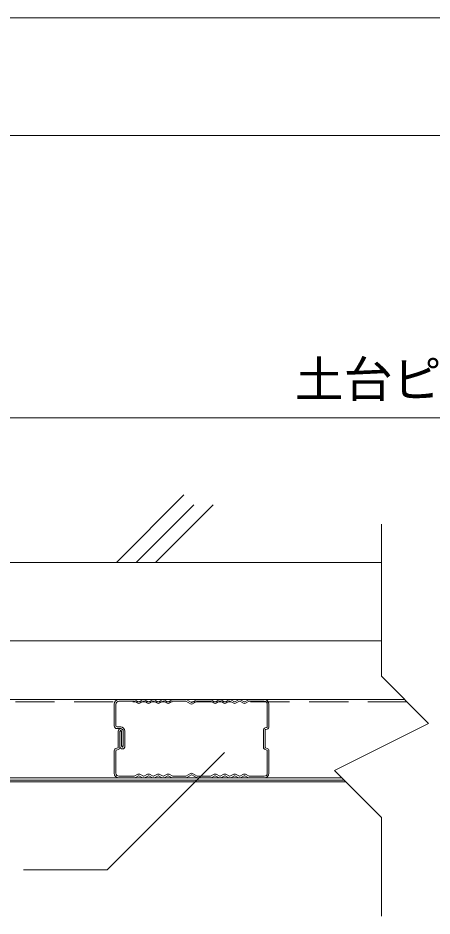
# Model space of a CAD drawing. Units: millimetres on the paper, enlarged 8 times, with parts at other scales. Extents: x -1560 to 1560, y -1077 to 1060.
# Drawn here: x 605.4 to 774.6, y -764.8 to -398 of the extents above; entities that cross this region are included whole.
import ezdxf
from ezdxf.enums import TextEntityAlignment as Align

# ---------------------------------------------------------------- set-up
doc = ezdxf.new("R2010")
doc.units = ezdxf.units.MM
doc.header["$LTSCALE"] = 8
doc.linetypes.add('DASHED2', pattern=[3, 2, -1])
for name, color, linetype, lineweight in [('3-1_吊り材', 7, 'Continuous', 18), ('3-4_ブレース・補強材', 4, 'Continuous', 9), ('3-5_寸法', 4, 'Continuous', 9), ('3-6_文字', 7, 'Continuous', 18), ('F-3_野縁', 3, 'Continuous', 18)]:
    doc.layers.add(name, color=color, linetype=linetype, lineweight=lineweight)
doc.styles.add('ＭＳ ゴシック', font='')
doc.styles.get('ＭＳ ゴシック').set_extended_font_data('MS Gothic')

msp = doc.modelspace()

# ---------------------------------------------------------------- linework, layer by layer
at = {"layer": '3-1_吊り材'}
for p, q in [((113.956, -620.341), (753.956, -620.341)), ((753.956, -652.341), (113.956, -652.341)), ((763.414, -676.341), (113.956, -676.341)), ((644.756, -687.068), (644.756, -678.292)), ((645.444, -687.068), (645.444, -678.292)), ((646.676, -676.372), (652.756, -676.372)), ((646.676, -677.06), (652.756, -677.06)), ((652.83, -677.078), (654.365, -677.876)), ((653.147, -676.468), (654.682, -677.266)), ((654.83, -677.266), (656.365, -676.468)), ((655.147, -677.876), (656.682, -677.078)), ((656.83, -677.078), (658.365, -677.876)), ((657.147, -676.468), (658.682, -677.266)), ((658.83, -677.266), (660.365, -676.468)), ((659.147, -677.876), (660.682, -677.078)), ((660.83, -677.078), (662.365, -677.876)), ((661.147, -676.468), (662.682, -677.266)), ((662.83, -677.266), (664.365, -676.468)), ((663.147, -677.876), (664.682, -677.078)), ((664.83, -677.078), (666.365, -677.876)), ((665.147, -676.468), (666.682, -677.266)), ((666.83, -677.266), (668.365, -676.468)), ((667.147, -677.876), (668.682, -677.078)), ((668.756, -676.372), (673.956, -676.372)), ((668.756, -677.06), (673.956, -677.06)), ((674.036, -677.082), (675.931, -678.178)), ((674.381, -676.486), (676.276, -677.583)), ((676.436, -677.583), (678.331, -676.486)), ((678.676, -677.082), (676.781, -678.178)), ((683.956, -676.372), (678.756, -676.372)), ((683.956, -677.06), (678.756, -677.06)), ((684.03, -677.078), (685.565, -677.876)), ((684.347, -676.468), (685.882, -677.266)), ((686.03, -677.266), (687.565, -676.468)), ((686.347, -677.876), (687.882, -677.078)), ((688.03, -677.078), (689.565, -677.876)), ((688.347, -676.468), (689.882, -677.266)), ((690.03, -677.266), (691.565, -676.468)), ((690.347, -677.876), (691.882, -677.078)), ((692.03, -677.078), (693.565, -677.876)), ((692.347, -676.468), (693.882, -677.266)), ((694.03, -677.266), (695.565, -676.468)), ((694.347, -677.876), (695.882, -677.078)), ((696.03, -677.078), (697.565, -677.876)), ((696.347, -676.468), (697.882, -677.266)), ((698.03, -677.266), (699.565, -676.468)), ((698.347, -677.876), (699.882, -677.078)), ((706.036, -676.372), (699.956, -676.372)), ((706.036, -677.06), (699.956, -677.06)), ((707.268, -687.498), (707.268, -678.292)), ((707.956, -687.498), (707.956, -678.292)), ((645.924, -687.548), (647.388, -687.548)), ((645.924, -688.236), (647.388, -688.236)), ((646.356, -695.858), (646.356, -689.268)), ((647.044, -689.26), (647.732, -689.26)), ((647.044, -695.858), (647.044, -689.268)), ((647.732, -695.468), (647.732, -689.268)), ((649.108, -695.476), (649.108, -689.268)), ((705.668, -695.85), (705.668, -688.894)), ((707.074, -687.758), (706.352, -687.975)), ((706.356, -695.85), (706.356, -688.894)), ((706.55, -688.634), (707.272, -688.417)), ((645.44, -696.335), (646.162, -696.118)), ((646.36, -696.777), (645.638, -696.994)), ((707.074, -696.986), (706.352, -696.769)), ((706.55, -696.11), (707.272, -696.327)), ((644.756, -697.254), (644.756, -706.452)), ((645.444, -697.254), (645.444, -706.452)), ((707.268, -697.246), (707.268, -706.452)), ((707.956, -697.246), (707.956, -706.452)), ((646.676, -707.684), (652.756, -707.684)), ((652.83, -707.666), (654.365, -706.868)), ((653.147, -708.276), (654.682, -707.478)), ((654.83, -707.478), (656.365, -708.276)), ((655.147, -706.868), (656.682, -707.666)), ((656.83, -707.666), (658.365, -706.868)), ((657.147, -708.276), (658.682, -707.478)), ((658.83, -707.478), (660.365, -708.276)), ((659.147, -706.868), (660.682, -707.666)), ((660.83, -707.666), (662.365, -706.868)), ((661.147, -708.276), (662.682, -707.478)), ((662.83, -707.478), (664.365, -708.276)), ((663.147, -706.868), (664.682, -707.666)), ((664.83, -707.666), (666.365, -706.868)), ((665.147, -708.276), (666.682, -707.478)), ((666.83, -707.478), (668.365, -708.276)), ((667.147, -706.868), (668.682, -707.666)), ((668.756, -707.684), (673.956, -707.684)), ((674.036, -707.663), (675.931, -706.566)), ((674.381, -708.258), (676.276, -707.162)), ((676.436, -707.162), (678.331, -708.258)), ((678.676, -707.663), (676.781, -706.566)), ((683.956, -707.684), (678.756, -707.684)), ((684.03, -707.666), (685.565, -706.868)), ((684.347, -708.276), (685.882, -707.478)), ((686.03, -707.478), (687.565, -708.276)), ((686.347, -706.868), (687.882, -707.666)), ((688.03, -707.666), (689.565, -706.868)), ((688.347, -708.276), (689.882, -707.478)), ((690.03, -707.478), (691.565, -708.276)), ((690.347, -706.868), (691.882, -707.666)), ((692.03, -707.666), (693.565, -706.868)), ((692.347, -708.276), (693.882, -707.478)), ((694.03, -707.478), (695.565, -708.276)), ((694.347, -706.868), (695.882, -707.666)), ((696.03, -707.666), (697.565, -706.868)), ((696.347, -708.276), (697.882, -707.478)), ((698.03, -707.478), (699.565, -708.276)), ((698.347, -706.868), (699.882, -707.666)), ((706.036, -707.684), (699.956, -707.684)), ((646.676, -708.372), (652.756, -708.372)), ((668.756, -708.372), (673.956, -708.372)), ((683.956, -708.372), (678.756, -708.372)), ((706.036, -708.372), (699.956, -708.372))]:
    msp.add_line(p, q, dxfattribs=at)
msp.add_lwpolyline([(647.732, -695.468), (648.42, -695.468), (648.42, -689.268)], dxfattribs=at)
for centre, radius, start, end in [((646.676, -678.292), 1.92, 90, 180), ((646.676, -678.292), 1.232, 90, 180), ((652.756, -677.22), 0.848, 62.52154, 90), ((652.756, -677.22), 0.16, 62.52154, 90), ((654.756, -677.124), 0.848, 242.52154, 297.47846), ((654.756, -677.124), 0.16, 242.52154, 297.47846), ((656.756, -677.22), 0.848, 90, 117.47846), ((656.756, -677.22), 0.16, 90, 117.47846), ((656.756, -677.22), 0.848, 62.52154, 90), ((656.756, -677.22), 0.16, 62.52154, 90), ((658.756, -677.124), 0.848, 242.52154, 297.47846), ((658.756, -677.124), 0.16, 242.52154, 297.47846), ((660.756, -677.22), 0.848, 90, 117.47846), ((660.756, -677.22), 0.16, 90, 117.47846), ((660.756, -677.22), 0.848, 62.52154, 90), ((660.756, -677.22), 0.16, 62.52154, 90), ((662.756, -677.124), 0.848, 242.52154, 297.47846), ((662.756, -677.124), 0.16, 242.52154, 297.47846), ((664.756, -677.22), 0.848, 90, 117.47846), ((664.756, -677.22), 0.16, 90, 117.47846), ((664.756, -677.22), 0.848, 62.52154, 90), ((664.756, -677.22), 0.16, 62.52154, 90), ((666.756, -677.124), 0.848, 242.52154, 297.47846), ((666.756, -677.124), 0.16, 242.52154, 297.47846), ((668.756, -677.22), 0.848, 90, 117.47846), ((668.756, -677.22), 0.16, 90, 117.47846), ((673.956, -677.22), 0.848, 59.94794, 90), ((673.956, -677.22), 0.16, 59.94794, 90), ((676.356, -677.444), 0.848, 239.94794, 300.05206), ((676.356, -677.444), 0.16, 239.94794, 300.05206), ((678.756, -677.22), 0.848, 90, 120.05206), ((678.756, -677.22), 0.16, 90, 120.05206), ((683.956, -677.22), 0.848, 62.52154, 90), ((683.956, -677.22), 0.16, 62.52154, 90), ((685.956, -677.124), 0.848, 242.52154, 297.47846), ((685.956, -677.124), 0.16, 242.52154, 297.47846), ((687.956, -677.22), 0.848, 90, 117.47846), ((687.956, -677.22), 0.16, 90, 117.47846), ((687.956, -677.22), 0.848, 62.52154, 90), ((687.956, -677.22), 0.16, 62.52154, 90), ((689.956, -677.124), 0.848, 242.52154, 297.47846), ((689.956, -677.124), 0.16, 242.52154, 297.47846), ((691.956, -677.22), 0.848, 90, 117.47846), ((691.956, -677.22), 0.16, 90, 117.47846), ((691.956, -677.22), 0.848, 62.52154, 90), ((691.956, -677.22), 0.16, 62.52154, 90), ((693.956, -677.124), 0.848, 242.52154, 297.47846), ((693.956, -677.124), 0.16, 242.52154, 297.47846), ((695.956, -677.22), 0.848, 90, 117.47846), ((695.956, -677.22), 0.16, 90, 117.47846), ((695.956, -677.22), 0.848, 62.52154, 90), ((695.956, -677.22), 0.16, 62.52154, 90), ((697.956, -677.124), 0.848, 242.52154, 297.47846), ((697.956, -677.124), 0.16, 242.52154, 297.47846), ((699.956, -677.22), 0.848, 90, 117.47846), ((699.956, -677.22), 0.16, 90, 117.47846), ((706.036, -678.292), 1.92, 0, 90), ((706.036, -678.292), 1.232, 0, 90), ((645.924, -687.068), 1.168, 180, 270), ((645.924, -687.068), 0.48, 180, 270), ((647.388, -689.268), 1.032, 90, 180), ((647.388, -689.268), 0.344, 90, 180), ((647.388, -689.268), 1.72, 0, 90), ((647.388, -689.268), 1.032, 0, 90), ((647.388, -689.268), 0.344, 0, 90), ((706.628, -688.894), 0.96, 106.7, 180), ((706.628, -688.894), 0.272, 106.7, 180), ((706.996, -687.498), 0.272, 286.7, 0), ((706.996, -687.498), 0.96, 286.7, 0), ((645.716, -697.254), 0.96, 106.7, 180), ((646.084, -695.858), 0.272, 286.7, 0), ((646.084, -695.858), 0.96, 286.7, 360), ((648.076, -695.476), 1.032, 180, 270), ((648.076, -695.468), 0.344, 180, 270), ((648.076, -695.468), 0.344, 270, 0), ((648.076, -695.476), 1.032, 270, 0), ((706.628, -695.85), 0.96, 180, 253.3), ((706.628, -695.85), 0.272, 180, 253.3), ((706.996, -697.246), 0.96, 0, 73.3), ((645.716, -697.254), 0.272, 106.7, 180), ((706.996, -697.246), 0.272, 0, 73.3), ((646.676, -706.452), 1.92, 180, 270), ((646.676, -706.452), 1.232, 180, 270), ((652.756, -707.524), 0.16, 270, 297.47846), ((654.756, -707.62), 0.848, 62.52154, 117.47846), ((654.756, -707.62), 0.16, 62.52154, 117.47846), ((656.756, -707.524), 0.16, 242.52154, 270), ((656.756, -707.524), 0.16, 270, 297.47846), ((658.756, -707.62), 0.848, 62.52154, 117.47846), ((658.756, -707.62), 0.16, 62.52154, 117.47846), ((660.756, -707.524), 0.16, 242.52154, 270), ((660.756, -707.524), 0.16, 270, 297.47846), ((662.756, -707.62), 0.848, 62.52154, 117.47846), ((662.756, -707.62), 0.16, 62.52154, 117.47846), ((664.756, -707.524), 0.16, 242.52154, 270), ((664.756, -707.524), 0.16, 270, 297.47846), ((666.756, -707.62), 0.848, 62.52154, 117.47846), ((666.756, -707.62), 0.16, 62.52154, 117.47846), ((668.756, -707.524), 0.16, 242.52154, 270), ((673.956, -707.524), 0.16, 270, 300.05206), ((676.356, -707.3), 0.848, 59.94794, 120.05206), ((676.356, -707.3), 0.16, 59.94794, 120.05206), ((678.756, -707.524), 0.16, 239.94794, 270), ((683.956, -707.524), 0.16, 270, 297.47846), ((685.956, -707.62), 0.848, 62.52154, 117.47846), ((685.956, -707.62), 0.16, 62.52154, 117.47846), ((687.956, -707.524), 0.16, 242.52154, 270), ((687.956, -707.524), 0.16, 270, 297.47846), ((689.956, -707.62), 0.848, 62.52154, 117.47846), ((689.956, -707.62), 0.16, 62.52154, 117.47846), ((691.956, -707.524), 0.16, 242.52154, 270), ((691.956, -707.524), 0.16, 270, 297.47846), ((693.956, -707.62), 0.848, 62.52154, 117.47846), ((693.956, -707.62), 0.16, 62.52154, 117.47846), ((695.956, -707.524), 0.16, 242.52154, 270), ((695.956, -707.524), 0.16, 270, 297.47846), ((697.956, -707.62), 0.848, 62.52154, 117.47846), ((697.956, -707.62), 0.16, 62.52154, 117.47846), ((699.956, -707.524), 0.16, 242.52154, 270), ((706.036, -706.452), 1.92, 270, 0), ((706.036, -706.452), 1.232, 270, 0), ((652.756, -707.524), 0.848, 270, 297.47846), ((656.756, -707.524), 0.848, 242.52154, 270), ((656.756, -707.524), 0.848, 270, 297.47846), ((660.756, -707.524), 0.848, 242.52154, 270), ((660.756, -707.524), 0.848, 270, 297.47846), ((664.756, -707.524), 0.848, 242.52154, 270), ((664.756, -707.524), 0.848, 270, 297.47846), ((668.756, -707.524), 0.848, 242.52154, 270), ((673.956, -707.524), 0.848, 270, 300.05206), ((678.756, -707.524), 0.848, 239.94794, 270), ((683.956, -707.524), 0.848, 270, 297.47846), ((687.956, -707.524), 0.848, 242.52154, 270), ((687.956, -707.524), 0.848, 270, 297.47846), ((691.956, -707.524), 0.848, 242.52154, 270), ((691.956, -707.524), 0.848, 270, 297.47846), ((695.956, -707.524), 0.848, 242.52154, 270), ((695.956, -707.524), 0.848, 270, 297.47846), ((699.956, -707.524), 0.848, 242.52154, 270)]:
    msp.add_arc(centre, radius, start, end, dxfattribs=at)
at = {"layer": '3-4_ブレース・補強材'}
for p, q in [((673.248, -592.821), (645.728, -620.341)), ((677.208, -596.781), (653.648, -620.341)), ((685.128, -596.781), (661.567, -620.341)), ((737.845, -708.372), (113.956, -708.372)), ((738.805, -709.332), (113.956, -709.332)), ((113.956, -709.941), (739.414, -709.941))]:
    msp.add_line(p, q, dxfattribs=at)
at = {"layer": '3-4_ブレース・補強材', "linetype": 'DASHED2'}
msp.add_line((764.374, -677.301), (113.956, -677.301), dxfattribs=at)
at = {"layer": '3-5_寸法'}
msp.add_line((433.956, -561.283), (1115.147, -561.283), dxfattribs=at)
at = {"layer": '3-6_文字'}
for p, q in [((753.956, -666.883), (753.956, -604.781)), ((689.728, -697.979), (641.813, -745.893)), ((753.956, -764.781), (753.956, -724.483)), ((641.813, -745.893), (607.688, -745.893))]:
    msp.add_line(p, q, dxfattribs=at)
msp.add_lwpolyline([(753.956, -724.483), (734.756, -705.283), (773.156, -686.083), (753.956, -666.883)], dxfattribs=at)
at = {"layer": 'F-3_野縁'}
for p, q in [((16, -398), (1528, -398)), ((16, -446), (1528, -446))]:
    msp.add_line(p, q, dxfattribs=at)

# ---------------------------------------------------------------- texts
at = {"layer": '3-5_寸法', "color": 7, "style": 'ＭＳ ゴシック'}
msp.add_text('土台ピッチ', height=14.66, dxfattribs=at).set_placement((718.459, -557.283), align=Align.BOTTOM_LEFT)

doc.saveas('drawing.dxf')
